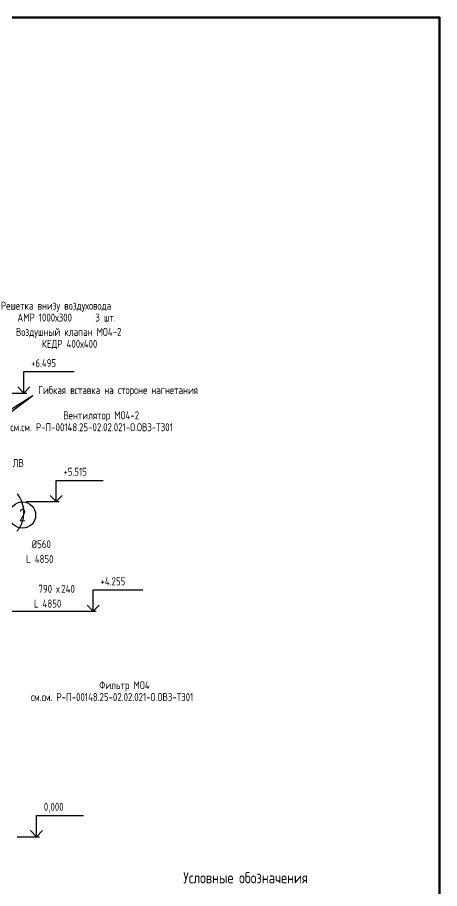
# Model space of a CAD drawing. Header units: metres. Extents: x 20 to 415, y 5 to 292.
# Drawn here: x 331.5 to 415, y 119.8 to 292 of the extents above; entities that cross this region are included whole.
import ezdxf
from ezdxf.enums import TextEntityAlignment as Align

# ---------------------------------------------------------------- set-up
doc = ezdxf.new("R2010")
doc.units = ezdxf.units.M
for name, color, linetype in [('ВОЗДУХОВОДЫ', 7, 'Continuous'), ('ОБОЗНАЧЕНИЯ', 7, 'Continuous'), ('ПОЗИЦИИ', 1, 'Continuous'), ('РАМКА', 7, 'Continuous')]:
    doc.layers.add(name, color=color, linetype=linetype)
doc.styles.add('GOST', font='isocpeur.ttf')

msp = doc.modelspace()

# ---------------------------------------------------------------- linework, layer by layer
at = {"layer": 'ВОЗДУХОВОДЫ'}
msp.add_lwpolyline([(331.46, 190.48), (331.55, 190.61), (331.64, 190.74), (331.81, 190.97), (331.96, 191.22), (332.11, 191.47), (332.24, 191.73), (332.36, 192), (332.46, 192.27), (332.55, 192.54), (332.63, 192.82), (332.7, 193.11), (332.74, 193.39), (332.78, 193.83), (332.79, 194.28), (332.75, 194.73), (332.69, 195.18), (332.59, 195.62), (332.45, 196.05), (332.29, 196.47), (332.1, 196.87), (331.89, 197.26), (331.64, 197.62), (331.56, 197.74), (331.47, 197.85)], dxfattribs=at)
at = {"layer": 'ОБОЗНАЧЕНИЯ'}
for points in [[(332.77, 217.77), (332.77, 222.01), (342.72, 222.01)], [(331.57, 218.97), (332.77, 217.77), (333.97, 218.97)], [(305.32, 198.97), (334.55, 217.29)], [(317.69, 204.71), (334.55, 217.29)], [(329.5, 217.77), (333.35, 217.77)], [(339.17, 196.3), (339.17, 200.51), (348.45, 200.51)], [(333.23, 196.3), (339.76, 196.3)], [(337.97, 197.5), (339.17, 196.3), (340.34, 197.5)], [(346.49, 174.64), (346.49, 178.85), (356.31, 178.85)], [(345.29, 175.84), (346.49, 174.64), (347.69, 175.84)], [(322.46, 174.64), (347.1, 174.64)], [(335.29, 130.08), (335.29, 134.29), (344.55, 134.29)], [(334.09, 131.28), (335.29, 130.08), (336.49, 131.28)], [(331.44, 130.08), (335.9, 130.08)]]:
    msp.add_lwpolyline(points, dxfattribs=at)
at = {"layer": 'ПОЗИЦИИ'}
msp.add_circle((332.51, 193.65), 2.6, dxfattribs=at)
at = {"layer": 'РАМКА', "lineweight": 60}
msp.add_lwpolyline([(20, 5), (415, 5), (415, 292), (20, 292), (20, 5)], dxfattribs=at)

# ---------------------------------------------------------------- texts
at = {"layer": 'ОБОЗНАЧЕНИЯ', "style": 'GOST', "width": 0.8}
for s, height, p in [('Решетка внизу воздуховода', 1.5823, (328.23, 234.24)), ('АМР 1000х300', 1.5823, (331.5, 231.89)), ('3 шт.', 1.582, (346.91, 231.89)), ('Воздушный клапан МО4-2', 1.5823, (331.21, 229.05)), ('КЕДР 400х400', 1.5823, (336.35, 226.69)), ('+6.495', 1.582, (334.2, 222.89)), ('Гибкая вставка на стороне нагнетания', 1.5823, (335.63, 217.57)), ('Вентилятор МО4-2', 1.5823, (340.59, 212.57)), ('см.см. Р-П-00148.25-02.02.021-О.ОВ3-ТЗ01', 1.5823, (330.12, 210.22)), ('ЛВ', 1.582, (330.55, 203.13)), ('+5.515', 1.582, (340.61, 201.42)), ('%%c560', 1.582, (334.32, 187.1)), ('L 4850', 1.582, (333.23, 184.16)), ('+4.255', 1.582, (347.94, 179.77)), ('790', 1.582, (335.67, 178.28)), ('х', 1.58, (339.16, 178.28)), ('240', 1.582, (340.19, 178.28)), ('L 4850', 1.582, (334.77, 175.36)), ('Фильтр МО4', 1.582, (347.66, 159.24)), ('см.см. Р-П-00148.25-02.02.021-О.ОВ3-ТЗ01', 1.5823, (334.17, 156.89)), ('0,000', 1.582, (336.74, 135.2)), ('Условные обозначения', 2.2151, (364.32, 120.86))]:
    msp.add_text(s, height=height, dxfattribs=at).set_placement(p)
at = {"layer": 'ПОЗИЦИИ', "style": 'GOST', "width": 0.8}
msp.add_text('2', height=2.5, dxfattribs=at).set_placement((332.51, 192.4), align=Align.CENTER)

doc.saveas('drawing.dxf')
